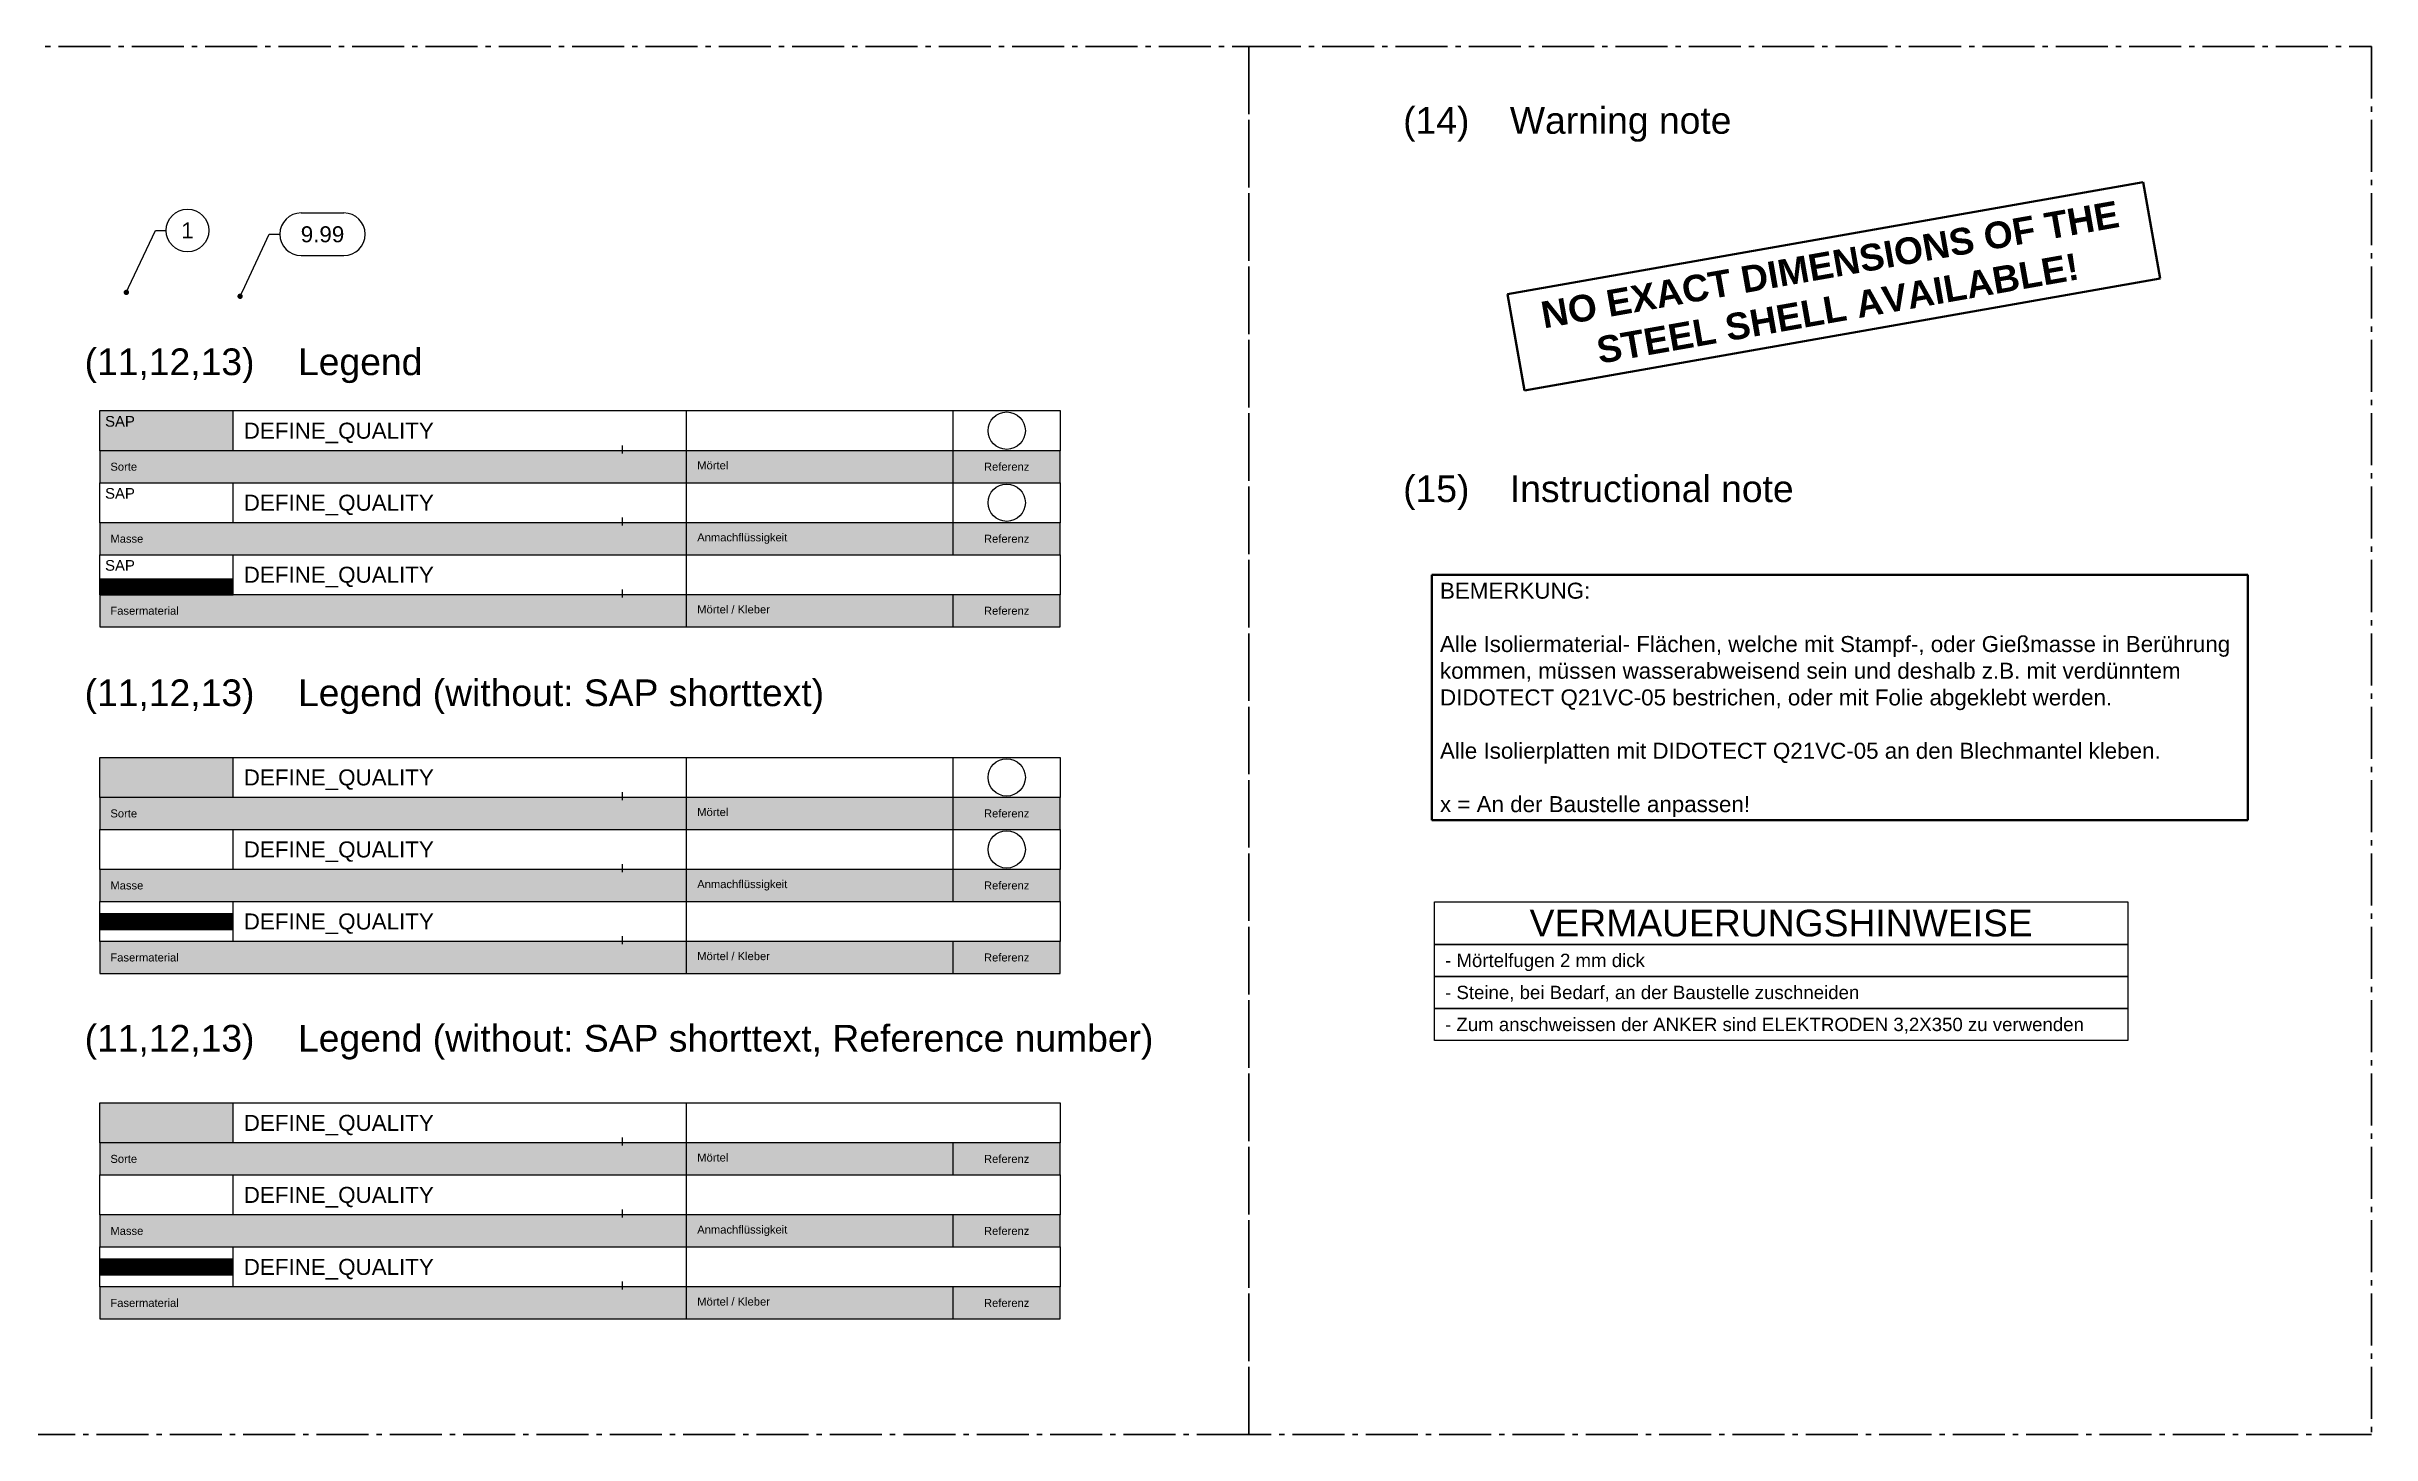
# Paper-space layout 'TEMPLATE' of a CAD drawing. Header units: millimetres. Extents: x 10 to 768, y 361 to 835.
# Drawn here: x 332.3 to 768.1, y 360.7 to 620.9 of the extents above; entities that cross this region are included whole.
import ezdxf
from ezdxf import colors
from ezdxf.entities.mleader import LeaderData, LeaderLine
from ezdxf.enums import TextEntityAlignment as Align
from ezdxf.math import Vec2, Vec3

# ---------------------------------------------------------------- set-up
doc = ezdxf.new("R2010")
doc.units = ezdxf.units.MM
doc.linetypes.add('AM_DIN_G_W050', pattern=[13.75, 9.75, -1.5, 1, -1.5])
doc.linetypes.add('HIDDEN', pattern=[9.525, 6.35, -3.175])
for name, color, linetype in [('CDL_LANGUAGE_DE', 3, 'Continuous'), ('CDL_TITLE_BLOCK', 7, 'Continuous'), ('CDL_TITLE_BLOCK_CYAN', 4, 'Continuous'), ('CDL_TITLE_BLOCK_GREEN', 3, 'Continuous'), ('CDL_TITLE_BLOCK_GREY_253', 253, 'Continuous'), ('CDL_TITLE_BLOCK_YELLOW', 2, 'Continuous')]:
    doc.layers.add(name, color=color, linetype=linetype)
for name, color, linetype, lineweight in [('CDT_RED_120', 1, 'Continuous', 120), ('CDT_REFERENCE', 3, 'Continuous', 25), ('CDT_WHITE_TEXT', 7, 'Continuous', 70), ('Mitte_035', 2, 'AM_DIN_G_W050', 35)]:
    doc.layers.add(name, color=color, linetype=linetype, lineweight=lineweight)
doc.layers.add('DEFINE_QUALITY', color=7, linetype='Continuous', lineweight=18, true_color=0x31dd76)
doc.styles.add('RHI-CD2012', font='arial.ttf', dxfattribs={"height": 3})
doc.styles.add('RHI_HEADER2017-H2', font='arial.ttf', dxfattribs={"height": 2})
doc.styles.add('RHI_HEADER2017-H2_5', font='arial.ttf', dxfattribs={"height": 2.5})
doc.styles.add('RHI_HEADER2017-H3', font='arial.ttf', dxfattribs={"height": 3})
doc.styles.add('RHI_HEADER2017-H4', font='arial.ttf', dxfattribs={"height": 4})
doc.styles.add('RHI_HEADER2017-H5', font='arial.ttf', dxfattribs={"height": 5})
doc.styles.get("Standard").update_dxf_attribs({"font": 'arial.ttf'})

# ---------------------------------------------------------------- blocks, each defined once
blk = doc.blocks.new('CDB_Lining_instructions_L01')
at = {"layer": 'CDL_TITLE_BLOCK_GREEN'}
blk.add_lwpolyline([(0, 8), (130, 8), (130, 0), (0, 0)], close=True, dxfattribs=at)
at = {"layer": 'CDL_LANGUAGE_DE', "style": 'RHI_HEADER2017-H5'}
blk.add_text('VERMAUERUNGSHINWEISE', height=5, rotation=0, dxfattribs=at).set_placement((65, 4), align=Align.MIDDLE_CENTER)
blk = doc.blocks.new('CDB_Lining_instructions_L02')
at = {"layer": 'CDL_TITLE_BLOCK_CYAN'}
blk.add_lwpolyline([(0, 6), (130, 6), (130, 0), (0, 0)], close=True, dxfattribs=at)
at = {"layer": 'CDL_LANGUAGE_DE', "style": 'RHI_HEADER2017-H5'}
blk.add_text('- Mörtelfugen 2 mm dick', height=2.5, rotation=0, dxfattribs=at).set_placement((2, 3), align=Align.MIDDLE_LEFT)
blk = doc.blocks.new('CDB_Lining_instructions_L03')
at = {"layer": 'CDL_TITLE_BLOCK_CYAN'}
blk.add_lwpolyline([(0, 6), (130, 6), (130, 0), (0, 0)], close=True, dxfattribs=at)
at = {"layer": 'CDL_LANGUAGE_DE', "style": 'RHI_HEADER2017-H5'}
blk.add_text('- Steine, bei Bedarf, an der Baustelle zuschneiden', height=2.5, rotation=0, dxfattribs=at).set_placement((2, 3), align=Align.MIDDLE_LEFT)
blk = doc.blocks.new('CDB_Lining_instructions_L04')
at = {"layer": 'CDL_TITLE_BLOCK_CYAN'}
blk.add_lwpolyline([(0, 6), (130, 6), (130, 0), (0, 0)], close=True, dxfattribs=at)
at = {"layer": 'CDL_LANGUAGE_DE', "style": 'RHI_HEADER2017-H5'}
blk.add_text('- Zum anschweissen der ANKER sind ELEKTRODEN 3,2X350 zu verwenden', height=2.5, rotation=0, dxfattribs=at).set_placement((2, 3), align=Align.MIDDLE_LEFT)
blk = doc.blocks.new('_TagCircle')
at = {"color": 0, "linetype": 'ByBlock', "lineweight": -2, "transparency": 16777216}
blk.add_circle((0, 0), 4, dxfattribs=at)
at = {"color": 0, "transparency": 16777216, "style": 'RHI_HEADER2017-H2'}
blk.add_attdef('BEZEICHNUNGSNUMMER', text='', height=3, dxfattribs=at).set_placement((0, -1.5), align=Align.CENTER)
blk = doc.blocks.new('_Dot')
at = {"color": 0, "linetype": 'ByBlock', "lineweight": -2}
blk.add_line((-0.5, 0), (-1, 0), dxfattribs=at)
at = {"color": 0, "linetype": 'ByBlock', "const_width": 0.5}
blk.add_lwpolyline([(-0.25, 0, 1), (0.25, 0, 1)], format="xyb", close=True, dxfattribs=at)
blk = doc.blocks.new('_TagSlot')
at = {"color": 0, "linetype": 'ByBlock', "lineweight": -2, "transparency": 16777216}
for p, q in [((-4, 4), (4, 4)), ((-4, -4), (4, -4))]:
    blk.add_line(p, q, dxfattribs=at)
for centre, start, end in [((-4, 0), 90, 270), ((4, 0), 270, 90)]:
    blk.add_arc(centre, 4, start, end, dxfattribs=at)
at = {"color": 0, "transparency": 16777216}
blk.add_attdef('BEZEICHNUNGSNUMMER', text='', height=3, dxfattribs=at).set_placement((0, -1.5), align=Align.CENTER)
blk = doc.blocks.new('*U136')
at = {"layer": 'CDL_TITLE_BLOCK_GREY_253', "true_color": 0x999999}
h = blk.add_hatch(color=253, dxfattribs=at)
h.dxf.hatch_style = 1
h.paths.add_polyline_path([(180, 0), (180, 6), (0, 6), (0, 0)])
at = {"layer": 'CDL_TITLE_BLOCK_YELLOW', "color": 2}
for p, q in [((180, 6), (0, 6)), ((0, 6), (0, 0)), ((110, 0), (110, 6)), ((160, 0), (160, 6)), ((180, 0), (180, 6)), ((0, 0), (180, 0))]:
    blk.add_line(p, q, dxfattribs=at)
at = {"layer": 'CDL_TITLE_BLOCK_YELLOW', "color": 3}
blk.add_line((0, 0), (180, 0), dxfattribs=at)
at = {"layer": 'CDL_LANGUAGE_DE', "style": 'RHI-CD2012'}
for s, p in [('Fasermaterial', (2, 3)), ('Mörtel / Kleber', (112, 3.25))]:
    blk.add_text(s, height=1.5, dxfattribs=at).set_placement(p, align=Align.MIDDLE_LEFT)
blk.add_text('Referenz', height=1.5, dxfattribs=at).set_placement((170, 3), align=Align.MIDDLE_CENTER)
blk = doc.blocks.new('*U139')
at = {"color": 0, "linetype": 'HIDDEN', "ltscale": 0.5, "const_width": 3}
blk.add_lwpolyline([(0, 3.75), (25, 3.75)], dxfattribs=at)
at = {"layer": 'CDL_TITLE_BLOCK_CYAN'}
blk.add_line((98, -0.5), (98, 1), dxfattribs=at)
at = {"layer": 'CDL_TITLE_BLOCK_GREEN'}
for p, q in [((25, 0), (25, 7.5)), ((110, 0), (110, 7.5))]:
    blk.add_line(p, q, dxfattribs=at)
blk.add_lwpolyline([(0, 7.5), (180, 7.5), (180, 0), (0, 0)], close=True, dxfattribs=at)
for points in [[(0, 5.25), (25, 5.25)], [(0, 2.25), (25, 2.25)]]:
    blk.add_lwpolyline(points, dxfattribs=at)
at = {"layer": 'CDL_TITLE_BLOCK', "style": 'RHI_HEADER2017-H3'}
for tag, p in [('BRAND', (27, 3.75)), ('MORTAR_MIXLIQUID_GLUE', (112, 3.75))]:
    blk.add_attdef(tag, text='', height=3, dxfattribs=at).set_placement(p, align=Align.MIDDLE_LEFT)
at = {"layer": 'CDL_TITLE_BLOCK', "style": 'RHI_HEADER2017-H4'}
blk.add_attdef('BST', text='', height=4, dxfattribs=at).set_placement((104, 3.75), align=Align.MIDDLE_CENTER)
blk = doc.blocks.new('*U134')
at = {"layer": 'CDL_TITLE_BLOCK_GREY_253', "true_color": 0x999999}
h = blk.add_hatch(color=253, dxfattribs=at)
h.dxf.hatch_style = 1
h.paths.add_polyline_path([(180, 0), (180, 6), (0, 6), (0, 0)])
at = {"layer": 'CDL_TITLE_BLOCK_YELLOW', "color": 2}
for p, q in [((180, 6), (0, 6)), ((0, 6), (0, 0)), ((110, 0), (110, 6)), ((160, 0), (160, 6)), ((180, 0), (180, 6)), ((0, 0), (180, 0))]:
    blk.add_line(p, q, dxfattribs=at)
at = {"layer": 'CDL_TITLE_BLOCK_YELLOW', "color": 3}
blk.add_line((0, 0), (180, 0), dxfattribs=at)
at = {"layer": 'CDL_LANGUAGE_DE', "style": 'RHI-CD2012'}
for s, p in [('Sorte', (2, 3)), ('Mörtel', (112, 3.25))]:
    blk.add_text(s, height=1.5, dxfattribs=at).set_placement(p, align=Align.MIDDLE_LEFT)
blk.add_text('Referenz', height=1.5, dxfattribs=at).set_placement((170, 3), align=Align.MIDDLE_CENTER)
blk = doc.blocks.new('*U135')
at = {"layer": 'CDL_TITLE_BLOCK_GREY_253', "true_color": 0x999999}
h = blk.add_hatch(color=253, dxfattribs=at)
h.dxf.hatch_style = 1
h.paths.add_polyline_path([(180, 0), (180, 6), (0, 6), (0, 0)])
at = {"layer": 'CDL_TITLE_BLOCK_YELLOW', "color": 2}
for p, q in [((180, 6), (0, 6)), ((0, 6), (0, 0)), ((110, 0), (110, 6)), ((160, 0), (160, 6)), ((180, 0), (180, 6)), ((0, 0), (180, 0))]:
    blk.add_line(p, q, dxfattribs=at)
at = {"layer": 'CDL_TITLE_BLOCK_YELLOW', "color": 3}
blk.add_line((0, 0), (180, 0), dxfattribs=at)
at = {"layer": 'CDL_LANGUAGE_DE', "style": 'RHI-CD2012'}
for s, p in [('Masse', (2, 3)), ('Anmachflüssigkeit', (112, 3.25))]:
    blk.add_text(s, height=1.5, dxfattribs=at).set_placement(p, align=Align.MIDDLE_LEFT)
blk.add_text('Referenz', height=1.5, dxfattribs=at).set_placement((170, 3), align=Align.MIDDLE_CENTER)
blk = doc.blocks.new('*U140')
at = {"layer": 'CDL_TITLE_BLOCK_CYAN'}
blk.add_line((98, -0.5), (98, 1), dxfattribs=at)
at = {"layer": 'CDL_TITLE_BLOCK_GREEN'}
for p, q in [((25, 0), (25, 7.5)), ((110, 0), (110, 7.5))]:
    blk.add_line(p, q, dxfattribs=at)
blk.add_lwpolyline([(0, 7.5), (180, 7.5), (180, 0), (0, 0)], close=True, dxfattribs=at)
at = {"layer": 'CDL_TITLE_BLOCK', "style": 'RHI_HEADER2017-H3'}
for tag, p in [('BRAND', (27, 3.75)), ('MORTAR_MIXLIQUID_GLUE', (112, 3.75))]:
    blk.add_attdef(tag, text='', height=3, dxfattribs=at).set_placement(p, align=Align.MIDDLE_LEFT)
at = {"layer": 'CDL_TITLE_BLOCK', "style": 'RHI_HEADER2017-H4'}
blk.add_attdef('BST', text='', height=4, dxfattribs=at).set_placement((104, 3.75), align=Align.MIDDLE_CENTER)
blk = doc.blocks.new('*U138')
h = blk.add_hatch(color=0)
h.dxf.hatch_style = 1
h.paths.add_polyline_path([(25, 7.5), (0, 7.5), (0, 0), (25, 0)])
at = {"layer": 'CDL_TITLE_BLOCK_CYAN'}
blk.add_line((98, -0.5), (98, 1), dxfattribs=at)
at = {"layer": 'CDL_TITLE_BLOCK_GREEN'}
for p, q in [((25, 0), (25, 7.5)), ((110, 0), (110, 7.5))]:
    blk.add_line(p, q, dxfattribs=at)
blk.add_lwpolyline([(0, 7.5), (180, 7.5), (180, 0), (0, 0)], close=True, dxfattribs=at)
at = {"layer": 'CDL_TITLE_BLOCK', "style": 'RHI_HEADER2017-H3'}
for tag, p in [('BRAND', (27, 3.75)), ('MORTAR_MIXLIQUID_GLUE', (112, 3.75))]:
    blk.add_attdef(tag, text='', height=3, dxfattribs=at).set_placement(p, align=Align.MIDDLE_LEFT)
at = {"layer": 'CDL_TITLE_BLOCK', "style": 'RHI_HEADER2017-H4'}
blk.add_attdef('BST', text='', height=4, dxfattribs=at).set_placement((104, 3.75), align=Align.MIDDLE_CENTER)
blk = doc.blocks.new('*U141')
at = {"color": 0, "linetype": 'HIDDEN', "ltscale": 0.5, "const_width": 3}
blk.add_lwpolyline([(0, 1.5), (25, 1.5)], dxfattribs=at)
at = {"layer": 'CDL_TITLE_BLOCK_CYAN'}
blk.add_line((98, -0.5), (98, 1), dxfattribs=at)
at = {"layer": 'CDL_TITLE_BLOCK_GREEN'}
for p, q in [((25, 0), (25, 7.5)), ((110, 0), (110, 7.5))]:
    blk.add_line(p, q, dxfattribs=at)
blk.add_lwpolyline([(0, 7.5), (180, 7.5), (180, 0), (0, 0)], close=True, dxfattribs=at)
for points in [[(0, 3), (25, 3)], [(0, 0), (25, 0)]]:
    blk.add_lwpolyline(points, dxfattribs=at)
at = {"layer": 'CDL_TITLE_BLOCK', "style": 'RHI_HEADER2017-H3'}
for tag, p in [('BRAND', (27, 3.75)), ('MORTAR_MIXLIQUID_GLUE', (112, 3.75))]:
    blk.add_attdef(tag, text='', height=3, dxfattribs=at).set_placement(p, align=Align.MIDDLE_LEFT)
at = {"layer": 'CDL_TITLE_BLOCK', "style": 'RHI_HEADER2017-H4'}
blk.add_attdef('BST', text='', height=4, dxfattribs=at).set_placement((104, 3.75), align=Align.MIDDLE_CENTER)
at = {"layer": 'CDL_TITLE_BLOCK_GREEN', "style": 'RHI_HEADER2017-H2'}
blk.add_attdef('SAP', text='', height=2, dxfattribs=at).set_placement((1, 6.5), align=Align.TOP_LEFT)
blk = doc.blocks.new('*U143')
at = {"layer": 'CDL_TITLE_BLOCK_CYAN'}
blk.add_line((98, -0.5), (98, 1), dxfattribs=at)
at = {"layer": 'CDL_TITLE_BLOCK_GREEN'}
for p, q in [((25, 0), (25, 7.5)), ((110, 0), (110, 7.5)), ((160, 0), (160, 7.5))]:
    blk.add_line(p, q, dxfattribs=at)
blk.add_lwpolyline([(0, 7.5), (180, 7.5), (180, 0), (0, 0)], close=True, dxfattribs=at)
blk.add_circle((170, 3.75), 3.5, dxfattribs=at)
at = {"layer": 'CDL_TITLE_BLOCK', "style": 'RHI_HEADER2017-H3'}
for tag, p in [('BRAND', (27, 3.75)), ('MORTAR_MIXLIQUID_GLUE', (112, 3.75))]:
    blk.add_attdef(tag, text='', height=3, dxfattribs=at).set_placement(p, align=Align.MIDDLE_LEFT)
at = {"layer": 'CDL_TITLE_BLOCK'}
for tag, height, style, p in [('BST', 4, 'RHI_HEADER2017-H4', (104, 3.75)), ('REF', 2.5, 'RHI_HEADER2017-H2_5', (170, 3.75))]:
    blk.add_attdef(tag, text='', height=height, dxfattribs=dict(at, style=style)).set_placement(p, align=Align.MIDDLE_CENTER)
at = {"layer": 'CDL_TITLE_BLOCK_GREEN', "style": 'RHI_HEADER2017-H2'}
blk.add_attdef('SAP', text='', height=2, dxfattribs=at).set_placement((1, 6.5), align=Align.TOP_LEFT)
blk = doc.blocks.new('*U145')
h = blk.add_hatch(color=0)
h.dxf.hatch_style = 1
h.paths.add_polyline_path([(25, 7.5), (0, 7.5), (0, 0), (25, 0)])
at = {"layer": 'CDL_TITLE_BLOCK_CYAN'}
blk.add_line((98, -0.5), (98, 1), dxfattribs=at)
at = {"layer": 'CDL_TITLE_BLOCK_GREEN'}
for p, q in [((25, 0), (25, 7.5)), ((110, 0), (110, 7.5)), ((160, 0), (160, 7.5))]:
    blk.add_line(p, q, dxfattribs=at)
blk.add_lwpolyline([(0, 7.5), (180, 7.5), (180, 0), (0, 0)], close=True, dxfattribs=at)
blk.add_circle((170, 3.75), 3.5, dxfattribs=at)
at = {"layer": 'CDL_TITLE_BLOCK', "style": 'RHI_HEADER2017-H3'}
for tag, p in [('BRAND', (27, 3.75)), ('MORTAR_MIXLIQUID_GLUE', (112, 3.75))]:
    blk.add_attdef(tag, text='', height=3, dxfattribs=at).set_placement(p, align=Align.MIDDLE_LEFT)
at = {"layer": 'CDL_TITLE_BLOCK'}
for tag, height, style, p in [('BST', 4, 'RHI_HEADER2017-H4', (104, 3.75)), ('REF', 2.5, 'RHI_HEADER2017-H2_5', (170, 3.75))]:
    blk.add_attdef(tag, text='', height=height, dxfattribs=dict(at, style=style)).set_placement(p, align=Align.MIDDLE_CENTER)
at = {"layer": 'CDL_TITLE_BLOCK_GREEN', "style": 'RHI_HEADER2017-H2'}
blk.add_attdef('SAP', text='', height=2, dxfattribs=at).set_placement((1, 6.5), align=Align.TOP_LEFT)
blk = doc.blocks.new('*U144')
h = blk.add_hatch(color=0)
h.dxf.hatch_style = 1
h.paths.add_polyline_path([(25, 7.5), (0, 7.5), (0, 0), (25, 0)])
at = {"layer": 'CDL_TITLE_BLOCK_CYAN'}
blk.add_line((98, -0.5), (98, 1), dxfattribs=at)
at = {"layer": 'CDL_TITLE_BLOCK_GREEN'}
for p, q in [((25, 0), (25, 7.5)), ((110, 0), (110, 7.5)), ((160, 0), (160, 7.5))]:
    blk.add_line(p, q, dxfattribs=at)
blk.add_lwpolyline([(0, 7.5), (180, 7.5), (180, 0), (0, 0)], close=True, dxfattribs=at)
blk.add_circle((170, 3.75), 3.5, dxfattribs=at)
at = {"layer": 'CDL_TITLE_BLOCK', "style": 'RHI_HEADER2017-H3'}
for tag, p in [('BRAND', (27, 3.75)), ('MORTAR_MIXLIQUID_GLUE', (112, 3.75))]:
    blk.add_attdef(tag, text='', height=3, dxfattribs=at).set_placement(p, align=Align.MIDDLE_LEFT)
at = {"layer": 'CDL_TITLE_BLOCK'}
for tag, height, style, p in [('BST', 4, 'RHI_HEADER2017-H4', (104, 3.75)), ('REF', 2.5, 'RHI_HEADER2017-H2_5', (170, 3.75))]:
    blk.add_attdef(tag, text='', height=height, dxfattribs=dict(at, style=style)).set_placement(p, align=Align.MIDDLE_CENTER)
blk = doc.blocks.new('*U142')
at = {"layer": 'CDL_TITLE_BLOCK_CYAN'}
blk.add_line((98, -0.5), (98, 1), dxfattribs=at)
at = {"layer": 'CDL_TITLE_BLOCK_GREEN'}
for p, q in [((25, 0), (25, 7.5)), ((110, 0), (110, 7.5)), ((160, 0), (160, 7.5))]:
    blk.add_line(p, q, dxfattribs=at)
blk.add_lwpolyline([(0, 7.5), (180, 7.5), (180, 0), (0, 0)], close=True, dxfattribs=at)
blk.add_circle((170, 3.75), 3.5, dxfattribs=at)
at = {"layer": 'CDL_TITLE_BLOCK', "style": 'RHI_HEADER2017-H3'}
for tag, p in [('BRAND', (27, 3.75)), ('MORTAR_MIXLIQUID_GLUE', (112, 3.75))]:
    blk.add_attdef(tag, text='', height=3, dxfattribs=at).set_placement(p, align=Align.MIDDLE_LEFT)
at = {"layer": 'CDL_TITLE_BLOCK'}
for tag, height, style, p in [('BST', 4, 'RHI_HEADER2017-H4', (104, 3.75)), ('REF', 2.5, 'RHI_HEADER2017-H2_5', (170, 3.75))]:
    blk.add_attdef(tag, text='', height=height, dxfattribs=dict(at, style=style)).set_placement(p, align=Align.MIDDLE_CENTER)

psp = doc.layouts.new('TEMPLATE')

# ---------------------------------------------------------------- linework, layer by layer
at = {"layer": 'Mitte_035'}
for points in [[(320.79, 620.87), (557.63, 620.87), (557.63, 360.71), (320.79, 360.71)], [(557.63, 620.87), (768.07, 620.87), (768.07, 360.71), (557.63, 360.71)]]:
    psp.add_lwpolyline(points, close=True, dxfattribs=at)

# ---------------------------------------------------------------- block references
for name, p in [('CDB_Lining_instructions_L01', (592.42, 452.57)), ('CDB_Lining_instructions_L02', (592.42, 446.57)), ('CDB_Lining_instructions_L03', (592.42, 440.57)), ('CDB_Lining_instructions_L04', (592.42, 434.57))]:
    psp.add_blockref(name, p)
at = {"layer": 'CDL_TITLE_BLOCK'}
for name, p in [('*U134', (342.25, 539.11)), ('*U135', (342.25, 525.61)), ('*U136', (342.25, 512.11)), ('*U134', (342.25, 474.12)), ('*U135', (342.25, 460.62)), ('*U136', (342.25, 447.12)), ('*U134', (342.25, 409.37)), ('*U135', (342.25, 395.87)), ('*U136', (342.25, 382.37))]:
    psp.add_blockref(name, p, dxfattribs=at)
at = {"layer": 'DEFINE_QUALITY'}
for name, p, values in [('*U145', (342.25, 545.11), {'SAP': 'SAP', 'BRAND': 'DEFINE_QUALITY'}), ('*U143', (342.25, 531.61), {'SAP': 'SAP', 'BRAND': 'DEFINE_QUALITY'}), ('*U141', (342.25, 518.11), {'SAP': 'SAP', 'BRAND': 'DEFINE_QUALITY'}), ('*U144', (342.25, 480.12), {'BRAND': 'DEFINE_QUALITY'}), ('*U142', (342.25, 466.62), {'BRAND': 'DEFINE_QUALITY'}), ('*U139', (342.25, 453.12), {'BRAND': 'DEFINE_QUALITY'}), ('*U138', (342.25, 415.37), {'BRAND': 'DEFINE_QUALITY'}), ('*U140', (342.25, 401.87), {'BRAND': 'DEFINE_QUALITY'}), ('*U139', (342.25, 388.37), {'BRAND': 'DEFINE_QUALITY'})]:
    psp.add_blockref(name, p, dxfattribs=at).add_auto_attribs(values)

# ---------------------------------------------------------------- texts
at = {"layer": 'CDT_RED_120', "color": 1, "true_color": 0xff0000, "insert": (667.3, 575.87), "char_height": 5, "width": 115.9786, "attachment_point": 5, "rotation": 10, "style": 'RHI-CD2012', "bg_fill": 16, "box_fill_scale": 1.5, "bg_fill_color": 256, "bg_fill_transparency": 0}
psp.add_mtext('{\\fArial|b1|i0|c0|p34;\\C256;\\c255;NO EXACT DIMENSIONS OF THE STEEL SHELL AVAILABLE!  }', dxfattribs=at)
at = {"layer": 'CDT_WHITE_TEXT', "insert": (593.47, 520.37), "char_height": 3, "attachment_point": 1, "style": 'RHI_HEADER2017-H2_5', "bg_fill": 16, "box_fill_scale": 1.5, "bg_fill_color": 256, "bg_fill_transparency": 0}
psp.add_mtext_dynamic_manual_height_columns('BEMERKUNG:\\P\\PAlle Isoliermaterial- Flächen, welche mit Stampf-, oder Gießmasse in Berührung kommen, müssen wasserabweisend sein und deshalb z.B. mit verdünntem DIDOTECT Q21VC-05 bestrichen, oder mit Folie abgeklebt werden.^J^JAlle Isolierplatten mit DIDOTECT Q21VC-05 an den Blechmantel kleben.^J^Jx = An der Baustelle anpassen!', width=149.9353, gutter_width=12.5, heights=[0], dxfattribs=at)
at = {"layer": 'Mitte_035', "char_height": 5, "attachment_point": 1}
for s, width, gutter_width, heights, insert in [('\\pxi-4,l4,t4;(14)^IWarning note', 93.2011, 35, [7.36], (586.57, 609.51)), ('(11,12,13) ^ILegend ', 242.7861, 0, [6.95], (339.42, 564.27)), ('\\pxi-5,l5,t4;(15)^IInstructional note', 93.2011, 35, [7.36], (586.57, 540.47)), ('(11,12,13) ^ILegend (without: SAP shorttext)', 242.7861, 0, [6.95], (339.42, 502.23)), ('(11,12,13) ^ILegend (without: SAP shorttext, Reference number)', 242.7861, 0, [6.95], (339.42, 437.48))]:
    psp.add_mtext_dynamic_manual_height_columns(s, width=width, gutter_width=gutter_width, heights=heights, dxfattribs=dict(at, insert=insert))

# ---------------------------------------------------------------- leaders
at = {"layer": 'CDT_REFERENCE'}
ml = psp.add_multileader_block('Standard', dxfattribs=at)
ml.set_content('_TagCircle', color=2)
ml.set_attribute('BEZEICHNUNGSNUMMER', '1', width=0)
ml.set_leader_properties(color=256)
ml.set_arrow_properties(name='DOT')
ml.build(insert=Vec2(0, 0))
ml.multileader.update_dxf_attribs({"text_right_attachment_type": 6, "dogleg_length": 2, "arrow_head_size": 1})
ctx = ml.context
ctx.base_point, ctx.char_height, ctx.arrow_head_size, ctx.plane_origin = Vec3(354.69, 586.39), 2.5, 1, Vec3(341.23, 570.77)
ctx.right_attachment = 6
notes = []
notes.append((ctx, [(0, (1, 1, 0), (352.69, 586.39), (1, 0), 2, [(0, [(347.24, 574.78)], 0, [])])]))
ctx.block.insert = Vec3(358.69, 586.39)
ml = psp.add_multileader_block('Standard', dxfattribs=at)
ml.set_content('_TagSlot', color=2)
ml.set_attribute('BEZEICHNUNGSNUMMER', '9.99', width=0)
ml.set_leader_properties(color=256)
ml.set_arrow_properties(name='DOT')
ml.build(insert=Vec2(0, 0))
ml.multileader.update_dxf_attribs({"text_right_attachment_type": 6, "dogleg_length": 2, "arrow_head_size": 1})
ctx = ml.context
ctx.base_point, ctx.char_height, ctx.arrow_head_size, ctx.plane_origin = Vec3(376.01, 585.67), 2.5, 1, Vec3(362.55, 570.04)
ctx.right_attachment = 6
notes.append((ctx, [(0, (1, 1, 0), (374.01, 585.67), (1, 0), 2, [(0, [(368.56, 574.05)], 0, [])])]))
ctx.block.insert = Vec3(384.01, 585.67)
for ctx, leaders in notes:
    for number, flags, end, landing, length, lines in leaders:
        leader = LeaderData()
        leader.index, (leader.has_last_leader_line, leader.has_dogleg_vector, leader.attachment_direction) = number, flags
        leader.last_leader_point, leader.dogleg_vector, leader.dogleg_length = Vec3(end), Vec3(landing), length
        for number, points, colour, breaks in lines:
            line = LeaderLine()
            line.index, line.vertices, line.color, line.breaks = number, Vec3.list(points), colors.encode_raw_color(colour), breaks
            leader.lines.append(line)
        ctx.leaders.append(leader)

doc.saveas('drawing.dxf')
